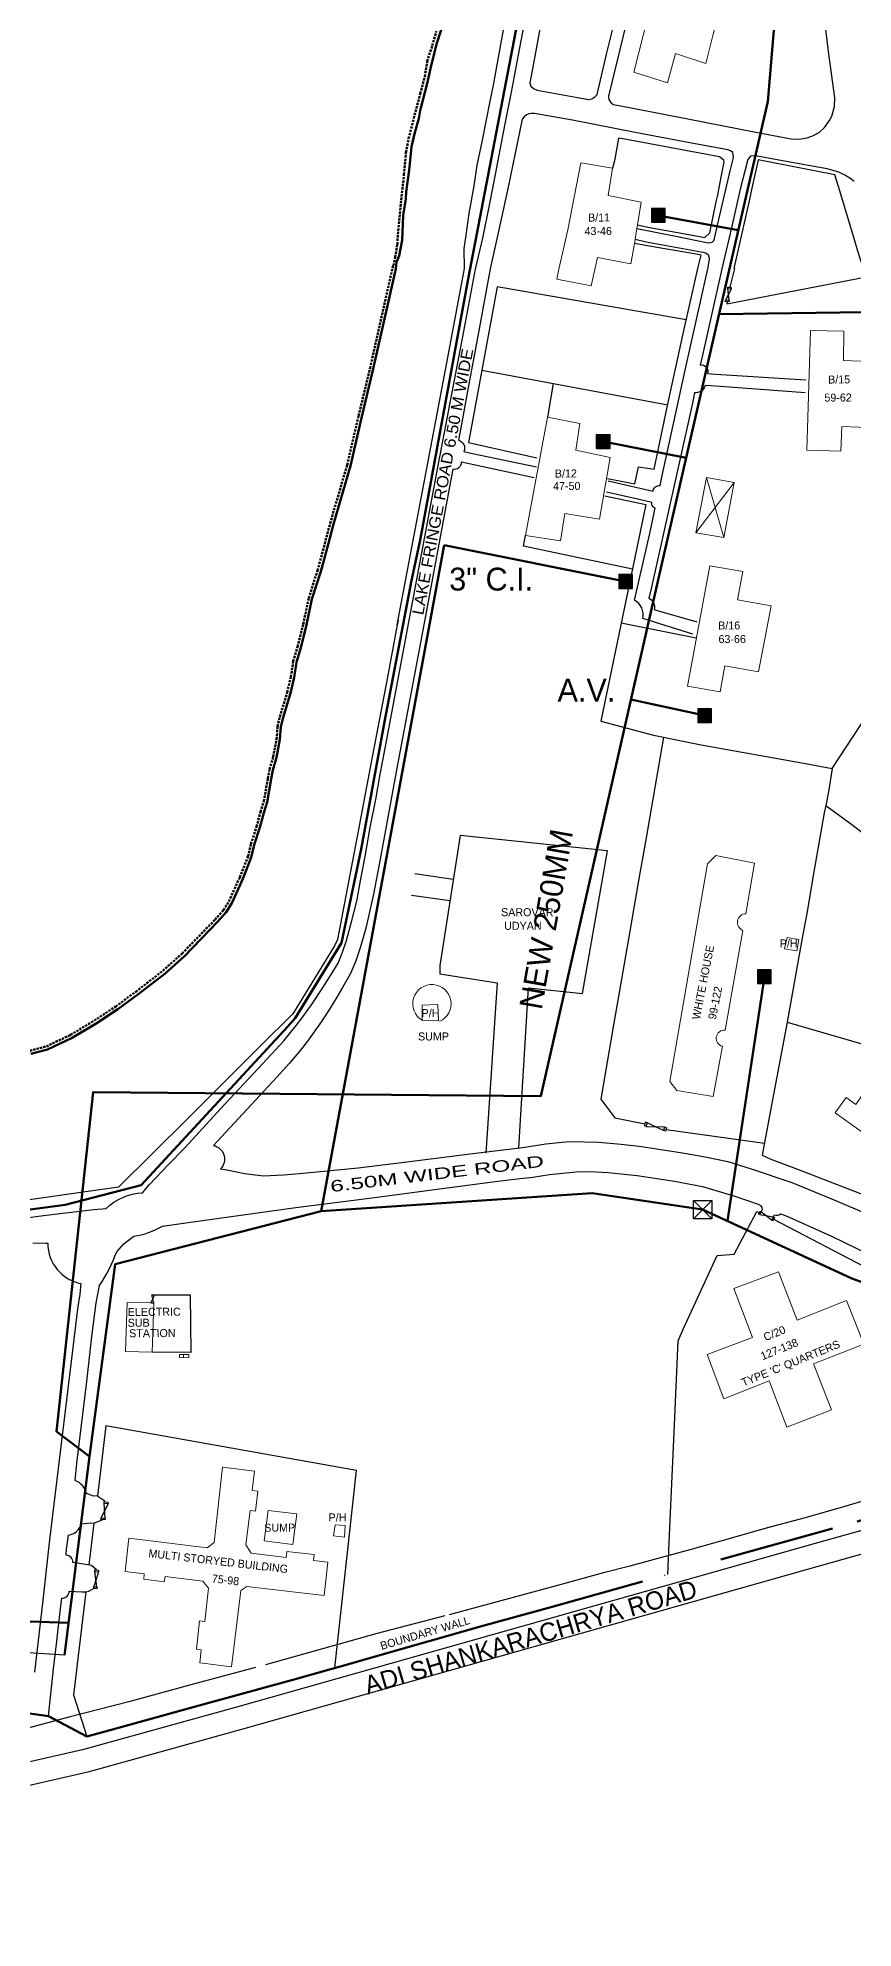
# Model space of a CAD drawing. Header units: millimetres. Extents: x 783 to 2788, y -521 to 1643.
# Drawn here: x 2085.7 to 2264, y -440.1 to -26.6 of the extents above; entities that cross this region are included whole.
import ezdxf

# ---------------------------------------------------------------- set-up
doc = ezdxf.new("R2010")
doc.units = ezdxf.units.MM
doc.linetypes.add('DASHDOTX2', pattern=[50.8, 25.4, -12.7, 0, -12.7])
doc.linetypes.add('DASHED', pattern=[0.75, 0.5, -0.25])
for name, color, linetype, lineweight in [('Boudary Wall', 6, 'DASHDOTX2', 60), ('Building', 1, 'Continuous', 9), ('Lake', 140, 'DASHED', 50), ('Water Supply Line', 5, 'Continuous', 50)]:
    doc.layers.add(name, color=color, linetype=linetype, lineweight=lineweight)
for name, color, linetype in [('Compound Wall', 203, 'Continuous'), ('Fencing', 7, 'FENCELINE3'), ('Gate', 3, 'Continuous'), ('Road', 7, 'Continuous'), ('Road Binding', 203, 'DASHDOTX2'), ('Text Building', 7, 'Continuous'), ('Text Road', 3, 'Continuous'), ('Valve', 17, 'Continuous'), ('Water Line Dia Text', 7, 'Continuous'), ('Water Meter', 11, 'Continuous')]:
    doc.layers.add(name, color=color, linetype=linetype)
doc.linetypes.add('FENCELINE3', pattern='A,0.5,-0.2,["X",Standard,S=0.1,R=0,X=-0.1,Y=-0.05],-0.25', length=0.95)

# ---------------------------------------------------------------- blocks, each defined once
blk = doc.blocks.new('ACAD-Master Plan')
at = {"layer": 'Boudary Wall'}
blk.add_lwpolyline([(-26.49, -35.85), (-32.34, -37.25), (-48.15, -41.84), (-53.57, -43.36), (-61.63, -45.53), (-78.62, -50.21), (-101.43, -56.22), (-118.62, -61.08), (-140.21, -67.03), (-170.01, -75.5), (-211.59, -87.12), (-231.3, -92.65), (-246.51, -96.84), (-270.01, -103.5), (-277.14, -105.57), (-280.04, -106.34), (-287.25, -108.39), (-309.32, -114.48), (-327.46, -119.51), (-333.13, -121.03), (-341.46, -116.55), (-345.55, -115.98)], dxfattribs=at)
at = {"layer": 'Building'}
for points in [[(-206.56, 269.66), (-199.32, 267.44), (-200.82, 261.52), (-193.96, 259.33), (-196.2, 251.03), (-197.73, 244.92), (-204.34, 247.08), (-206.11, 240.64), (-213.48, 242.99), (-211.46, 251.02), (-208.89, 261.06)], [(-174.81, 186.5), (-167.55, 186.33), (-167.6, 179.93), (-160.12, 179.64), (-160.52, 165.24), (-168, 165.49), (-168.19, 160.11), (-175.61, 160.32)], [(-232.37, 167.55), (-225.3, 166.13), (-226.16, 160.35), (-218.68, 158.7), (-220.95, 145.24), (-228.58, 146.44), (-229.5, 140.53), (-237.16, 141.64)], [(-190.78, 127.61), (-189.66, 133.81), (-196.87, 135.04), (-201.77, 108.68), (-194.56, 107.49), (-193.55, 113.17), (-186.23, 111.81), (-183.46, 126.3)], [(-179.92, 53.74), (-177.38, 53.3), (-177.82, 50.8), (-180.49, 51.26)], [(-259.78, 38.97), (-256.35, 39.09), (-256.2, 35.53), (-259.74, 35.61)], [(-167.01, 18.74), (-164.89, 17.24), (-162.99, 19.98), (-160.2, 18.08), (-159.44, 19.22), (-155.26, 16.25), (-153.44, 18.9), (-149.26, 15.95), (-151.05, 13.27), (-149.84, 12.31), (-151.97, 9.04), (-154.63, 10.84), (-157.83, 6.36), (-163.15, 10.02), (-162.77, 10.64), (-169.41, 15.36)], [(-191.57, -23.03), (-181.8, -19.37), (-177.75, -29.98), (-166.93, -25.65), (-163.17, -35.17), (-174.21, -39.52), (-170.22, -49.57), (-180.01, -53.36), (-183.85, -43.26), (-193.8, -47.19), (-197.42, -37.5), (-187.52, -33.73)], [(-324.31, -26.08), (-318.46, -26.18), (-318.83, -36.99), (-324.65, -36.82)], [(-311.93, -37.49), (-310.8, -37.49), (-310.82, -38.14), (-312.87, -38.16), (-312.85, -37.5)], [(-296.47, -63.01), (-303.43, -62.09), (-305.28, -78.59), (-306.76, -79.72), (-323.9, -77.67), (-324.73, -84.93), (-320.58, -85.47), (-320.66, -86.6), (-316.17, -87.17), (-315.94, -86), (-307.72, -87.03), (-306.53, -88.59), (-307.33, -95.85), (-308.43, -95.74), (-309.12, -101.88), (-308.13, -102.08), (-308.4, -104.91), (-301.48, -105.81), (-299.45, -89.08), (-298.08, -88.22), (-281.22, -90.19), (-280.42, -82.86), (-283.54, -82.51), (-283.39, -81.23), (-289.33, -80.58), (-289.51, -81.87), (-297.16, -80.91), (-298.31, -79.1), (-297.36, -71.59), (-296.22, -71.75), (-295.7, -67.39), (-296.95, -67.23)], [(-293.45, -71.56), (-287.15, -72.32), (-288.02, -79), (-294.29, -78.24)], [(-278.82, -74.74), (-276.58, -74.9), (-276.73, -77.45), (-279.16, -77.15)]]:
    blk.add_lwpolyline(points, close=True, dxfattribs=at)
for points in [[(-218.12, 221.98), (-225.07, 223.16), (-227.92, 208.5), (-229.87, 199.94), (-230.33, 197.73), (-222.8, 196.26), (-221.41, 202.44), (-214.1, 201.08), (-213.36, 205.53)], [(-218.12, 221.98), (-219.12, 216), (-211.89, 214.58), (-212.7, 209.59)], [(-213.21, 206.44), (-212.83, 208.78)], [(-212.83, 208.78), (-212.7, 209.59)], [(-213.36, 205.53), (-213.21, 206.44)], [(-197.59, 154.33), (-191.54, 153.26), (-193.76, 141.22), (-199.9, 142.28), (-197.59, 154.33), (-193.76, 141.22)], [(-191.54, 153.26), (-199.9, 142.28)], [(-311.93, -37.49), (-311.93, -38.15)]]:
    blk.add_lwpolyline(points, dxfattribs=at)
blk.add_lwpolyline([(-187.08, 70.01), (-195.54, 71.67), (-197.35, 69.83), (-205.57, 22.22), (-204.08, 20.28), (-196.11, 18.96), (-194.09, 29.95, -0.938618), (-193.49, 33.47), (-189.61, 55.3, -0.817632), (-188.97, 58.95)], format="xyb", close=True, dxfattribs=at)
blk.add_arc((-257.63, 39.26), 4.19, 293.4016, 239.6596, dxfattribs=at)
at = {"layer": 'Compound Wall'}
for points in [[(-206.99, 97.55), (-210.79, 75.51), (-212.51, 65.77), (-214.36, 55.12), (-216.2, 44.65), (-217.99, 34.2), (-220.66, 18.39), (-217.63, 14.33), (-211.06, 12.96)], [(-238.6, 7.71), (-236.5, 42.75), (-224.73, 41.52), (-219.22, 72.69), (-251.49, 76.05), (-255.92, 47.64), (-255.92, 45.8), (-243.38, 43.82), (-245.85, 6.6)], [(-206.43, 11.75), (-184.92, 8.72)], [(-182.91, -7.84), (-161.4, -19.1), (-158.25, -19.91), (-155.21, -20.08), (-151.91, -19.65), (-149.6, -18.52), (-148.18, -17.66), (-146.36, -16.22), (-143.99, -13.96), (-142.08, -11.95), (-138.67, -8.1), (-134.62, -3.05), (-132.17, 0.16)], [(-206, -85.56), (-205.58, -75.32), (-204.67, -54.52), (-203.75, -34.48), (-202.64, -31.81), (-195.21, -15.83), (-191.54, -15.54), (-186.54, -6.17), (-185.76, -6.58)], [(-278.85, -106.02), (-274.1, -62.82), (-328.94, -53.07), (-330.79, -68.47)], [(-331.54, -74.39), (-332.68, -83.53)], [(-333.32, -89.41), (-336.03, -111.92), (-333.13, -121.03)]]:
    blk.add_lwpolyline(points, dxfattribs=at)
at = {"layer": 'Compound Wall', "ltscale": 5}
for points in [[(-252.99, 66.44), (-261.39, 67.66)], [(-253.72, 61.73), (-262.12, 62.95)]]:
    blk.add_lwpolyline(points, dxfattribs=at)
at = {"layer": 'Fencing', "linetype": 'FENCELINE3'}
for points in [[(-265.21, 122.09), (-253.84, 182.13), (-250.47, 200.05), (-250.58, 204.42), (-250.19, 206.81), (-249.49, 212.07), (-248.37, 218.11), (-247.72, 222.65), (-246.73, 227.39), (-245.62, 232.96), (-244.98, 236.31), (-244.17, 240.16), (-242.28, 250.63), (-239.99, 262.82), (-238.85, 268.58), (-237.62, 274.69), (-237.07, 277.63), (-236.43, 280.78), (-235.59, 285.31)], [(-212.7, 209.59), (-210.41, 209.11), (-202.27, 207.63), (-197.96, 206.82), (-196.86, 207.83), (-195.46, 214.63), (-195.13, 216.08), (-194.75, 218.17), (-193.69, 223.39), (-193.81, 223.76), (-194.77, 224.5), (-200.98, 225.64), (-215.47, 228.38), (-216.8, 228.59), (-217.18, 226.44), (-217.72, 223.64), (-218.12, 221.98)], [(-193.05, 192.81), (-193.14, 192.3), (-162.58, 198.2), (-164, 202.28), (-164.45, 203.86), (-165.17, 206.12), (-168.72, 218), (-169.52, 220.57), (-169.86, 220.6), (-186.29, 223.81), (-187.66, 217.61), (-188.24, 214.89), (-191.58, 200.05)], [(-219.22, 154.16), (-213.27, 152.97), (-212.45, 156.67), (-209.05, 156.17), (-206.16, 169.73), (-202.72, 185.49), (-199.47, 200.07), (-198.78, 202.98), (-200.64, 203.31), (-207.14, 204.43), (-213.36, 205.53)], [(-191.49, 200.08), (-192.48, 195.94)], [(-202.02, 188.8), (-243.37, 196.07), (-246.75, 177.84), (-206.04, 170.21)], [(-246.75, 177.84), (-249.62, 162.03), (-234.68, 158.65)], [(-231.09, 174.91), (-232.37, 167.55)], [(-264.98, 123.13), (-265.21, 122.09), (-267.37, 110.7), (-270.95, 92.1), (-273.75, 76.99), (-278.25, 53.27), (-278.93, 51.94), (-288.02, 37.06), (-295.05, 30.15), (-311.08, 14.11), (-326.19, -0.85), (-353.44, -4.73)], [(-219.82, 150.33), (-210.84, 148.47), (-220.68, 101.07), (-209.16, 98), (-198.78, 95.87), (-175.89, 91.76), (-170.11, 90.69), (-149.62, 121.91), (-124.5, 118.32), (-118.98, 105.36), (-117.05, 100.93)], [(-213.78, 134.29), (-237.57, 139.34), (-237.16, 141.64)], [(-199.82, 119.19), (-216.22, 122.52)], [(-170.11, 90.69), (-170.93, 85.62), (-171.45, 82.63), (-171.81, 81.02), (-174.01, 68.55), (-175.65, 59.02), (-176.5, 54.39), (-177.06, 51.21), (-179.96, 35.25)], [(-131.84, 50.57), (-132.1, 50.8), (-131.71, 51.98), (-132.11, 52.44), (-137.37, 56.44), (-147.43, 64.32), (-165.76, 78.36), (-171.47, 82.55)], [(-179.96, 35.25), (-183.44, 16.7), (-185.39, 6.11), (-183.53, 5.26), (-177.65, 3.04), (-156.41, -5.2), (-154.93, -5.6), (-152.52, -4.91), (-151.76, -4.22), (-149.27, 1.07), (-144.29, 11.39), (-139.81, 20.45), (-133.61, 33.46), (-128.96, 43.03), (-126.81, 47.54), (-128.23, 48.26)], [(-179.96, 35.25), (-144.51, 24.94)], [(-318.28, -24.38), (-310.53, -24.43), (-310.39, -37.06), (-318.83, -36.99)]]:
    blk.add_lwpolyline(points, dxfattribs=at)
at = {"layer": 'Gate'}
for points in [[(-192.94, 195.65), (-192.21, 195.58), (-193.38, 193.17), (-192.64, 193.11), (-192.94, 195.65), (-192.89, 195.99), (-192.48, 195.94)], [(-192.48, 195.94), (-192.17, 195.89), (-192.21, 195.58)], [(-192.64, 193.11), (-192.66, 192.75), (-193.47, 192.87), (-193.38, 193.17)], [(-211.06, 12.96), (-211.17, 12.52), (-210.8, 12.44)], [(-210.8, 12.44), (-210.8, 12.42), (-206.79, 12.3), (-207.01, 11.54), (-210.58, 13.23), (-210.96, 13.35), (-211.06, 12.96)], [(-210.58, 13.23), (-210.8, 12.44)], [(-206.79, 12.3), (-206.3, 12.13), (-206.56, 11.36), (-207.01, 11.54)], [(-185.9, -6.88), (-186.17, -6.74), (-185.82, -6.13), (-185.6, -6.24)], [(-185.76, -6.58), (-185.9, -6.88), (-182.96, -7.37), (-183.33, -8.08), (-185.61, -6.25)], [(-185.61, -6.25), (-185.76, -6.58)], [(-182.96, -7.36), (-182.73, -7.5), (-183.1, -8.22), (-183.33, -8.08)], [(-329.35, -69.96), (-328.46, -70.03), (-329.96, -73.19), (-329.12, -73.33), (-329.35, -69.96), (-329.33, -69.64), (-328.51, -69.75), (-328.46, -70.03)], [(-329.12, -73.33), (-329.14, -73.63), (-330.05, -73.54), (-329.96, -73.19)], [(-331.37, -84.96), (-330.55, -84.98), (-331.6, -88.2), (-330.89, -88.25), (-331.37, -84.96), (-331.35, -84.55), (-330.57, -84.64), (-330.55, -84.98)], [(-330.89, -88.25), (-330.87, -88.63), (-331.6, -88.63), (-331.6, -88.2)]]:
    blk.add_lwpolyline(points, dxfattribs=at)
blk.add_lwpolyline([(-319.1, -26.16), (-318.46, -26.18), (-318.89, -24.38), (-318.28, -24.38)], close=True, dxfattribs=at)
at = {"layer": 'Lake'}
blk.add_lwpolyline([(-345.55, 28.97), (-341.96, 29.93), (-336.66, 32.43), (-331.5, 35.57), (-326.78, 38.66), (-322.41, 41.87), (-316.47, 46.46), (-312.28, 50.23), (-305.07, 57.64), (-303.22, 59.71), (-302.06, 61.62), (-299.66, 66.88), (-297.84, 71.48), (-297.21, 74.16), (-295.99, 77.98), (-295.12, 81.2), (-294.38, 83.53), (-293.52, 88.54), (-293.16, 90.54), (-292.36, 93.25), (-291.6, 97.13), (-291.39, 99.9), (-290.91, 102.01), (-289.28, 107.36), (-288.49, 110.72), (-287.97, 114.15), (-287.03, 117.32), (-285.78, 122.29), (-284.58, 127.94), (-282.65, 133.99), (-281.07, 139.85), (-279.9, 144.31), (-276.17, 157.08), (-273.67, 167.86), (-271.17, 178.24), (-266.25, 200.14), (-266.06, 200.68), (-265.68, 202.52), (-265.18, 205.34), (-265.08, 207.57), (-264.51, 213.6), (-263.74, 220.58), (-263.31, 225.45), (-262.72, 228.48), (-261.61, 232.89), (-260.18, 238.28), (-259.2, 242.03), (-258.64, 245.33), (-257.57, 248.81), (-256.66, 251.98)], dxfattribs=at)
at = {"layer": 'Lake', "linetype": 'Continuous'}
for points in [[(-265.53, 199.98), (-265.35, 201.48), (-264.8, 202.84), (-264.12, 206.24), (-263.93, 211.68), (-263.32, 215.27), (-263.27, 216.84), (-262.6, 221.56), (-262.1, 226.65), (-261.45, 229.52), (-260.52, 232.83), (-260.21, 234.58), (-258.67, 240.54), (-257.83, 244.44), (-256.57, 249.36), (-254.73, 254.92)], [(-265.53, 199.98), (-270.45, 178.08), (-272.95, 167.69), (-275.46, 156.89), (-279.19, 144.11), (-280.35, 139.66), (-281.94, 133.78), (-283.87, 127.75), (-285.06, 122.12), (-286.32, 117.12), (-287.25, 113.99), (-287.76, 110.58), (-288.57, 107.17), (-290.19, 101.82), (-290.66, 99.79), (-290.87, 97.03), (-291.64, 93.08), (-292.44, 90.37), (-292.79, 88.42), (-293.66, 83.35), (-294.41, 80.99), (-295.28, 77.77), (-296.5, 73.97), (-297.13, 71.26), (-298.98, 66.59), (-301.41, 61.28), (-302.63, 59.27), (-304.53, 57.14), (-311.77, 49.69), (-316, 45.9), (-321.96, 41.28), (-326.36, 38.06), (-331.1, 34.95), (-336.31, 31.78), (-341.71, 29.24), (-345.36, 28.26)]]:
    blk.add_lwpolyline(points, dxfattribs=at)
at = {"layer": 'Road'}
for p, q in [((333.73, 313.19), (205.72, 175.85)), ((337.38, 309.78), (209.33, 172.4)), ((205.72, 175.85), (156.35, 125.3)), ((209.33, 172.4), (159.92, 121.81)), ((156.35, 125.3), (128.38, 96.67)), ((159.92, 121.81), (132.02, 93.23)), ((128.38, 96.67), (48.22, 9.22)), ((132.02, 93.23), (51.95, 5.88)), ((48.22, 9.22), (16.51, -27.09)), ((51.95, 5.88), (19.28, -31.51)), ((16.51, -27.09), (-15.72, -35.91)), ((19.28, -31.51), (-14.42, -40.74)), ((-15.72, -35.91), (-96.38, -57.15)), ((-14.42, -40.74), (-95.07, -61.97)), ((-96.38, -57.15), (-173.8, -78.77)), ((-95.07, -61.97), (-172.44, -83.59)), ((-173.8, -78.77), (-300.1, -114.53)), ((-172.44, -83.59), (-298.75, -119.35)), ((-300.1, -114.53), (-334.07, -123.94)), ((-298.75, -119.35), (-332.85, -128.79)), ((-334.07, -123.94), (-483.57, -157.94)), ((-726.24, -129.88), (-767.97, -138.04)), ((-658.79, -139.74), (-726.24, -129.88)), ((-332.85, -128.79), (-483.01, -162.94)), ((-726.12, -134.95), (-766.66, -142.88)), ((-659.51, -144.69), (-726.12, -134.95)), ((-767.97, -138.04), (-793.09, -146.85)), ((-601.8, -147.97), (-658.79, -139.74)), ((-766.66, -142.88), (-790.92, -151.39)), ((-602.61, -152.9), (-659.51, -144.69)), ((-793.09, -146.85), (-811.71, -158.37)), ((-547.98, -157.96), (-601.8, -147.97)), ((-790.92, -151.39), (-808.29, -162.13)), ((-548.44, -162.96), (-602.61, -152.9)), ((-811.71, -158.37), (-850.86, -210.06)), ((-483.57, -157.94), (-547.98, -157.96)), ((-808.29, -162.13), (-846.88, -213.07)), ((-483.01, -162.94), (-548.44, -162.96))]:
    blk.add_line(p, q, dxfattribs=at)
for points in [[(-351.33, -8.2), (-341.98, -6.99), (-331.55, -5.77), (-328.91, -5.52, -0.179013), (-320.91, -2.1), (-319.43, -0.26), (-315.3, 4.04), (-311.61, 7.8), (-303.91, 16.19), (-294.64, 26.15), (-290.01, 31.11), (-287.51, 34.19), (-285.85, 36.4), (-283.94, 39.01), (-281.41, 42.88), (-279.66, 45.64), (-278.12, 48.14), (-277.25, 50.29), (-276.31, 53.08), (-275.21, 57.13), (-274.08, 61.68), (-273.11, 66.94), (-272.25, 71.42), (-271.15, 77.8), (-269.93, 83.92), (-268.98, 89.43), (-267.96, 94.74), (-256.2, 157.37), (-250.76, 185.91), (-248.11, 199.88), (-246.46, 206.68), (-244.95, 214.3), (-243.71, 220.65), (-242.39, 227.57), (-241.51, 232.05), (-240.24, 238.65), (-238.68, 246.76), (-237.42, 253.28)], [(-165.3, 219.08), (-166.25, 219.8), (-167.31, 220.49), (-168.64, 221.14), (-171.17, 221.89), (-180.18, 223.48), (-186.88, 224.7), (-187.94, 224.62), (-188.56, 223.92), (-190.2, 217.39), (-192.14, 208.92), (-194.24, 199.98), (-198.63, 180.44), (-198.96, 178.95, -0.589416), (-197.37, 177.06), (-195.63, 176.93), (-175.84, 175.73)], [(-244.87, 200.02), (-247.58, 185.24), (-249.68, 174.06), (-251.1, 166.37), (-251.84, 162.51, -0.473006), (-250.65, 160.03), (-248.77, 159.63), (-234.73, 156.71)], [(-219.08, 153.64), (-209.92, 151.52), (-209.27, 151.38, -0.431446), (-207.74, 152.58), (-207.32, 154.43), (-202.23, 177.83), (-197.3, 200.01)], [(-175.98, 172.85), (-196.55, 174.38), (-197.88, 174.45, -0.33629), (-200.22, 172.83), (-200.66, 170.62), (-209.64, 130.35), (-210.18, 127.94, -0.371857), (-209.02, 125.47), (-208.1, 125.21), (-199.69, 122.81)], [(-235.27, 154.27), (-250.5, 157.56), (-251.23, 157.67, -0.492934), (-253.05, 156.14), (-253.57, 153.5), (-259.63, 120.96), (-265.29, 90.74), (-267.81, 77.18), (-269.15, 69.74), (-270.38, 63.2), (-272.02, 56.04), (-272.58, 53.93), (-273.33, 51.49), (-274.24, 48.6), (-275.43, 45.9), (-277.21, 42.81), (-278.46, 40.66), (-280.03, 38.1), (-281.81, 35.37), (-284.84, 31.04), (-286.35, 29.07), (-288.79, 26.24), (-291.54, 23.22), (-304.63, 9.13), (-305.42, 8.26, -0.590299), (-303.84, 3.15), (-302.46, 2.94), (-300.64, 2.54), (-298.61, 2.13), (-296.26, 1.86), (-294.42, 1.64), (-293, 1.7), (-290.06, 1.86), (-286.56, 2.14), (-282.8, 2.49), (-273.76, 3.39), (-263.73, 4.58), (-248.7, 6.46), (-242.7, 7.21), (-238.33, 7.75), (-234.95, 8.25), (-232.69, 8.59), (-229.15, 9), (-227.31, 9.13), (-221.16, 8.95), (-216.21, 8.54), (-212.33, 8.09), (-203.23, 6.73), (-197.85, 5.78), (-192.9, 4.76), (-187.83, 3.12), (-178.95, 0.13), (-168.99, -3.94), (-163.01, -6.5)], [(-200.54, 120.1), (-211.53, 123.51, 0.34034), (-213.31, 127.5), (-212.87, 129.43), (-209.97, 142.12), (-209.01, 146.65), (-208.78, 147.67, -0.419639), (-209.53, 148.9), (-212.33, 149.53), (-219.46, 151.14)], [(-329.17, -69.53), (-330.94, -68.38), (-331.65, -68.46), (-333.19, -67.9, 0.253496), (-335.66, -65.03), (-335.3, -61.26), (-333.11, -43.34), (-331.98, -33.51), (-331.07, -26.18), (-330.32, -22.41, 0.052464), (-326.58, -14.98), (-324.99, -13.25), (-322.83, -11.56, 0.104661), (-316.58, -9.37), (-310.97, -8.58), (-287.4, -5.34), (-271.28, -3.25), (-255.39, -1.19), (-243.21, 0.44), (-238.96, 0.98), (-235.57, 1.34), (-231.89, 1.87), (-226.06, 2.49), (-223.04, 2.55), (-219.09, 2.36), (-212.73, 1.7), (-204.6, 0.41), (-198.46, -0.72), (-191.36, -2.84), (-186.3, -4.61), (-185.75, -4.85), (-185.49, -5.31), (-185.43, -5.85), (-185.6, -6.24)], [(-182.96, -7.37), (-182.68, -6.94, 0.234519), (-181.4, -6.72), (-180.15, -7.17), (-170.27, -11.61), (-162.29, -15.48), (-158.79, -17.02, -0.287067), (-148.51, -15.06), (-146.85, -13.58, -0.034679), (-143.56, -10.32), (-138.31, -4.53), (-134.98, -0.15), (-134.39, 0.73, 0.317445), (-132.94, 0.84), (-132.29, 0.39)], [(-344.93, -13.01), (-342.04, -13.13), (-341.65, -13.15, 0.35688), (-334.39, -21.97), (-334.67, -24.24), (-335.17, -27.5), (-336.29, -37.18), (-341.24, -78.03), (-342.81, -91.84), (-344.55, -106.95)], [(-331, -84.59), (-332.06, -83.62), (-335.18, -83.14), (-336.18, -82.98, 0.442578), (-337.65, -81.37), (-337.55, -80.01), (-337.11, -76.97, 0.309135), (-334.34, -74.49), (-332.37, -74.27), (-331.54, -74.39), (-329.63, -73.57)], [(-341.46, -116.55), (-340.37, -106.24), (-339.63, -100.16), (-338.83, -93.04), (-338.58, -90.74, 0.441365), (-336.98, -89.21), (-334.23, -89.38), (-333.32, -89.41), (-332.67, -89.23), (-331.64, -88.62)]]:
    blk.add_lwpolyline(points, format="xyb", dxfattribs=at)
for points in [[(-232.83, 258.87), (-235.4, 244.92), (-236.2, 240.7), (-236, 239.96), (-235.44, 239.42), (-234.58, 239.07), (-225.8, 237.43), (-223.32, 237.01), (-222.69, 237.17), (-222.03, 237.57), (-221.52, 238.12), (-219.37, 247.21), (-216.34, 259.56)], [(-214.63, 255.73), (-218.98, 237.77), (-218.94, 237), (-218.49, 236.34), (-218.01, 235.94), (-215.97, 235.58), (-201.3, 232.72), (-186.81, 229.85), (-179.08, 228.39), (-177.3, 228.33), (-175.57, 228.67), (-174.2, 229.16), (-172.88, 229.9), (-171.78, 230.93), (-170.68, 232.4), (-170.16, 233.39), (-169.58, 235.48), (-169.52, 237.39), (-170.88, 247.54), (-172.42, 260.19)], [(-212.83, 208.78), (-203.94, 207.05), (-197.58, 205.78), (-196.98, 205.7), (-196.33, 205.84), (-195.97, 206.18), (-195.8, 206.62), (-195.17, 209.54), (-192.34, 221.69), (-191.67, 224.37), (-191.71, 224.96), (-191.85, 225.41), (-192.31, 225.83), (-192.93, 226.02), (-201.24, 227.55), (-213.2, 229.83), (-226.89, 232.47), (-235.23, 233.95), (-235.86, 233.97), (-236.37, 233.89), (-236.96, 233.69), (-237.49, 233.21), (-237.86, 232.73), (-240.98, 217.87), (-243.26, 207.21), (-244.87, 200.02)], [(-213.21, 206.44), (-210.78, 205.91), (-198.75, 203.73), (-197.73, 203.46), (-197.24, 203.13), (-197.07, 202.64), (-196.98, 202.07), (-197.38, 199.94)], [(-185.6, -6.24), (-185.61, -6.25)]]:
    blk.add_lwpolyline(points, dxfattribs=at)
at = {"layer": 'Road Binding'}
blk.add_lwpolyline([(-156.71, -67.58), (-167.64, -70.78), (-176.02, -73.21), (-184.56, -75.47), (-192.4, -77.68), (-201.2, -80.22), (-208.24, -82.05), (-214.31, -83.73), (-220.37, -85.32), (-229.35, -87.78), (-254.81, -94.64), (-269.59, -98.51), (-296.2, -105.92), (-310.35, -109.7), (-323.94, -113.42), (-337.01, -116.82), (-348.45, -119.84)], dxfattribs=at)
at = {"layer": 'Text Building'}
for s, rotation, p in [('B/11', 0.3093, (-223.48, 210.32)), ('43-46', 0.3093, (-224.25, 207.36)), ('B/15', 0.3093, (-170.98, 174.9)), ('59-62', 0.3093, (-171.79, 170.94)), ('47-50', 0.3093, (-231.13, 151.6)), ('B/12', 0.3093, (-230.74, 154.34)), ('B/16', 0.3093, (-195.02, 121.1)), ('63-66', 0.3093, (-194.95, 118.12)), ('WHITE HOUSE', 78.9233, (-199.05, 35.66)), ('P/H', 0.3093, (-181.55, 51.56)), ('99-122', 78.6541, (-195.55, 35.69)), ('P/H', 0.0382, (-259.89, 36.32)), ('SUMP', 0.0343, (-260.66, 31.22)), ('ELECTRIC ', 0.3093, (-324.14, -29.04)), (' SUB ', 0.3093, (-324.81, -31.41)), ('STATION', 0.3093, (-323.84, -33.7)), ('C/20', 22.063, (-184.68, -34.57)), ("TYPE 'C' QUARTERS", 22.063, (-189.52, -44.51)), ('127-138', 22.063, (-185.31, -38.73)), ('P/H', 0.3093, (-280.23, -73.98)), ('SUMP', 0.3093, (-294.3, -76.22)), ('MULTI STORYED BUILDING', 353.4184, (-319.7, -81.76)), ('75-98', 353.4184, (-305.84, -87.29)), ('BOUNDARY WALL', 16.4435, (-268.62, -102.09))]:
    blk.add_text(s, height=1.75, rotation=rotation, dxfattribs=at).set_placement(p)
for s, p in [('SAROVAR', (-242.5, 58.4)), ('UDYAN', (-241.83, 55.42))]:
    blk.add_text(s, height=1.75, dxfattribs=at).set_placement(p)
at = {"layer": 'Text Road'}
for s, rotation, width, p in [('LAKE FRINGE ROAD 6.50 M WIDE', 79.3076, 1.106266, (-259.54, 124.13)), ('6.50M WIDE ROAD', 6.8315, 1.59201, (-279.71, -1.96))]:
    blk.add_text(s, height=2.5, rotation=rotation, dxfattribs=dict(at, width=width)).set_placement(p)
blk.add_text('ADI SHANKARACHRYA ROAD', height=4, rotation=16.4435, dxfattribs=at).set_placement((-271.68, -111.86))
blk = doc.blocks.new('v')
at = {"layer": 'Valve'}
blk.add_lwpolyline([(2, -2), (-2, -2), (-2, 2), (2, 2)], close=True, dxfattribs=at)
for points in [[(2, 2), (-2, -2)], [(2, -2), (-2, 2)]]:
    blk.add_lwpolyline(points, dxfattribs=at)

msp = doc.modelspace()

# ---------------------------------------------------------------- hatches: boundary and pattern name
at = {"layer": 'Water Meter'}
for points in [[(2222.87, -63.98), (2219.87, -63.98), (2219.87, -66.98), (2222.87, -66.98)], [(2210.83, -113.44), (2207.83, -113.44), (2207.83, -116.44), (2210.83, -116.44)], [(2215.75, -144.04), (2212.75, -144.04), (2212.75, -147.04), (2215.75, -147.04)], [(2233.05, -173.37), (2230.05, -173.37), (2230.05, -176.37), (2233.05, -176.37)], [(2246.09, -230.49), (2243.09, -230.49), (2243.09, -233.49), (2246.09, -233.49)]]:
    msp.add_hatch(color=256, dxfattribs=at).paths.add_polyline_path(points)

# ---------------------------------------------------------------- linework, layer by layer
at = {"color": 4}
msp.add_line((2091.5, -380.33), (2056.66, -378.12), dxfattribs=at)
at = {"layer": 'Water Meter'}
for points in [[(2219.87, -66.98), (2222.87, -66.98), (2222.87, -63.98), (2219.87, -63.98)], [(2207.83, -116.44), (2210.83, -116.44), (2210.83, -113.44), (2207.83, -113.44)], [(2212.75, -147.04), (2215.75, -147.04), (2215.75, -144.04), (2212.75, -144.04)], [(2230.05, -176.37), (2233.05, -176.37), (2233.05, -173.37), (2230.05, -173.37)], [(2243.09, -233.49), (2246.09, -233.49), (2246.09, -230.49), (2243.09, -230.49)]]:
    msp.add_lwpolyline(points, close=True, dxfattribs=at)
for points in [[(2222.87, -66.98), (2219.87, -63.98)], [(2210.83, -116.44), (2207.83, -113.44)], [(2215.75, -144.04), (2212.75, -147.04)], [(2246.09, -233.49), (2243.09, -230.49)]]:
    msp.add_lwpolyline(points, dxfattribs=at)
at = {"layer": 'Water Supply Line'}
msp.add_lwpolyline([(2169.28, -136.5), (2179.86, -79.01), (2195.54, 2.66, -0.255541), (2203.95, 12.84), (2247.65, 22.65), (2264.54, 33.16), (2287.39, 43.48), (2336.45, 42.72), (2336.2, 52.58), (2339.14, 110.65), (2342.71, 178.03), (2342.2, 210.51), (2341.56, 289.1), (2339, 331.35), (2337.98, 357.71), (2334.53, 388.71), (2332.74, 402.59), (2326.14, 438.95)], format="xyb", dxfattribs=at)
for points in [[(2091.5, -380.33), (2096.99, -336.91), (2089.75, -331.48), (2097.78, -257.2), (2195.68, -258.14), (2221.33, -145.19), (2245.33, -40.55), (2253.66, 57.96), (2336.2, 52.58)], [(2238.88, -68.68), (2221.37, -65.48)], [(2234.67, -87.05), (2266.45, -86.62)], [(2227.46, -118.49), (2209.33, -114.94)], [(1948.47, -295.02), (1994.72, -295.33), (2009.48, -293.37), (2040.9, -288.67), (2091.69, -281.89), (2108.31, -277.54), (2140.27, -242.93), (2140.27, -242.93), (2141.94, -241.07), (2152.1, -224.54), (2156.41, -204.05), (2161.5, -176.26), (2167.44, -145.31), (2169.28, -136.5)], [(2096.99, -336.91), (2102.58, -294.87), (2147.68, -283.28), (2174.57, -137.56)], [(2174.57, -137.56), (2214.25, -145.54)], [(2215.39, -171.37), (2231.55, -174.87)], [(2236.49, -285.4), (2244.59, -231.99)], [(2147.68, -283.28), (2206.94, -279.35), (2231.08, -282.91)], [(2231.08, -282.91), (2263.73, -297.95), (2272.74, -301.29)], [(2092.39, -373.26), (2056.6, -372.05)]]:
    msp.add_lwpolyline(points, dxfattribs=at)

# ---------------------------------------------------------------- block references
for name, p in [('ACAD-Master Plan', (2429.51, -277.14)), ('v', (2231.08, -282.91))]:
    msp.add_blockref(name, p, dxfattribs=at)

# ---------------------------------------------------------------- texts
at = {"layer": 'Water Line Dia Text'}
for s, p in [('3" C.I.', (2175.66, -147.52)), ('A.V.', (2199.35, -171.79))]:
    msp.add_text(s, height=5, dxfattribs=at).set_placement(p)
msp.add_text('NEW 250MM', height=5, rotation=80, dxfattribs=at).set_placement((2195.88, -239.39))

doc.saveas('drawing.dxf')
